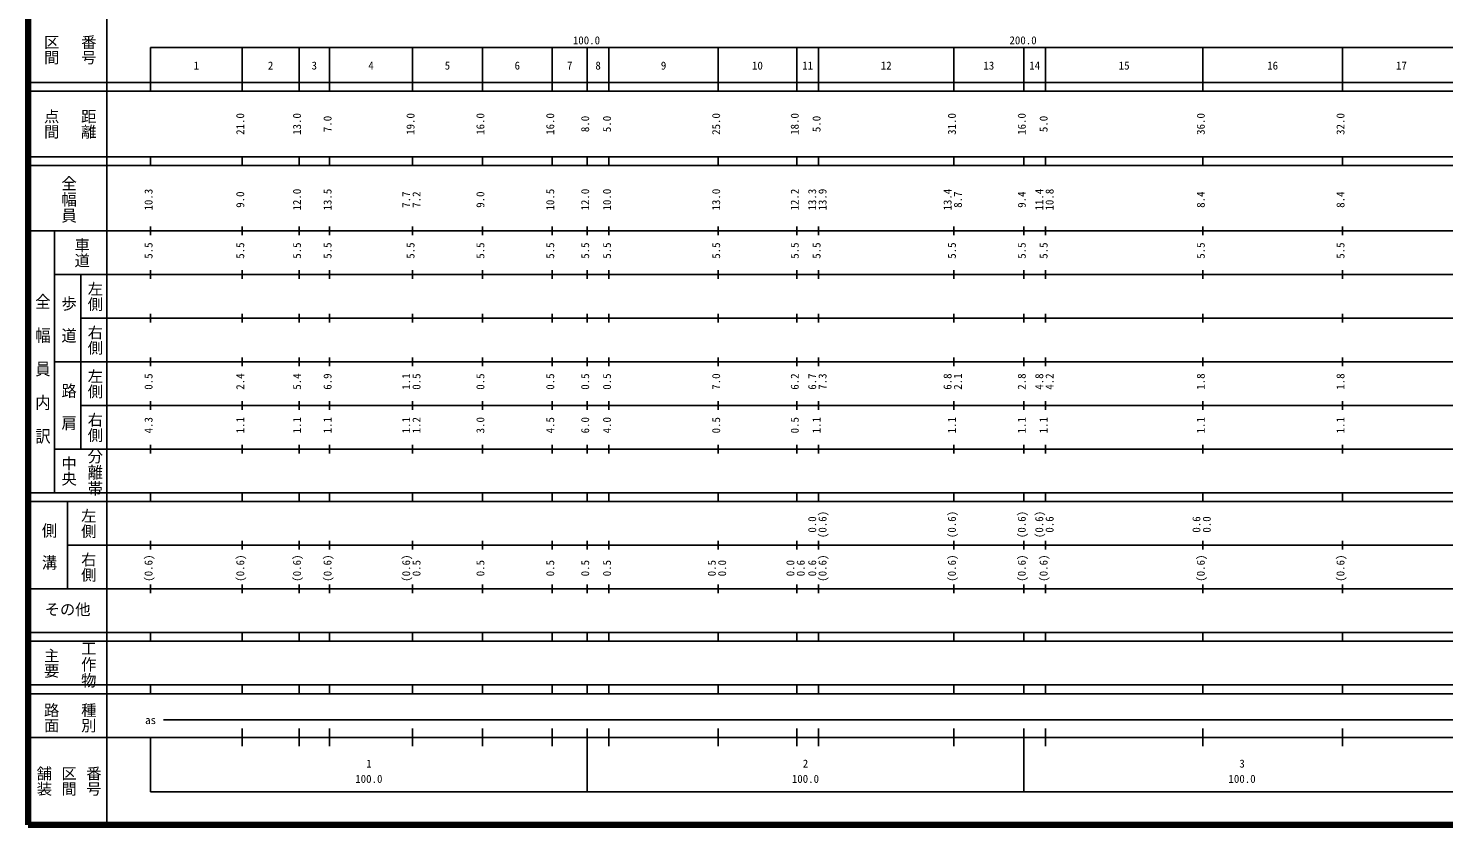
# Model space of a CAD drawing. Units: millimetres on the paper, enlarged 1000 times. Extents: x 40000 to 680000, y 20000 to 380000.
# Drawn here: x 40000 to 364179, y 20000 to 202409 of the extents above; entities that cross this region are included whole.
import ezdxf
from ezdxf.enums import TextEntityAlignment as Align

# ---------------------------------------------------------------- set-up
doc = ezdxf.new("R2010")
doc.units = ezdxf.units.MM
doc.header["$LTSCALE"] = 1000
doc.layers.add('M-TTL', color=2, linetype='Continuous', lineweight=140)
doc.layers.add('M-TTL-BAND', color=7, linetype='Continuous', lineweight=25)
doc.styles.add('@ＭＳ ゴシック', font='')
doc.styles.add('ＭＳ ゴシック', font='')
doc.styles.get('@ＭＳ ゴシック').set_extended_font_data('@MS Gothic')
doc.styles.get('ＭＳ ゴシック').set_extended_font_data('MS Gothic')

msp = doc.modelspace()

# ---------------------------------------------------------------- linework, layer by layer
at = {"layer": 'M-TTL'}
for p, q in [((40000, 380000), (40000, 20000)), ((40000, 20000), (680000, 20000))]:
    msp.add_line(p, q, dxfattribs=at)
at = {"layer": 'M-TTL-BAND'}
for p, q in [((58000, 370000), (58000, 20000)), ((68000, 198000), (579000, 198000)), ((68000, 198000), (68000, 188000)), ((89000, 188000), (89000, 198000)), ((102000, 188000), (102000, 198000)), ((109000, 188000), (109000, 198000)), ((128000, 188000), (128000, 198000)), ((144000, 188000), (144000, 198000)), ((160000, 188000), (160000, 198000)), ((168000, 188000), (168000, 198000)), ((173000, 188000), (173000, 198000)), ((198000, 188000), (198000, 198000)), ((216000, 188000), (216000, 198000)), ((221000, 188000), (221000, 198000)), ((252000, 188000), (252000, 198000)), ((268000, 188000), (268000, 198000)), ((273000, 188000), (273000, 198000)), ((309000, 188000), (309000, 198000)), ((341000, 188000), (341000, 198000)), ((40000, 190000), (579000, 190000)), ((40000, 188000), (579000, 188000)), ((40000, 173000), (579000, 173000)), ((68000, 171000), (68000, 173000)), ((89000, 171000), (89000, 173000)), ((102000, 171000), (102000, 173000)), ((109000, 171000), (109000, 173000)), ((128000, 171000), (128000, 173000)), ((144000, 171000), (144000, 173000)), ((160000, 171000), (160000, 173000)), ((168000, 171000), (168000, 173000)), ((173000, 171000), (173000, 173000)), ((198000, 171000), (198000, 173000)), ((216000, 171000), (216000, 173000)), ((221000, 171000), (221000, 173000)), ((252000, 171000), (252000, 173000)), ((268000, 171000), (268000, 173000)), ((273000, 171000), (273000, 173000)), ((309000, 171000), (309000, 173000)), ((341000, 171000), (341000, 173000)), ((40000, 171000), (579000, 171000)), ((40000, 156000), (579000, 156000)), ((46000, 96000), (46000, 156000)), ((68000, 155000), (68000, 157000)), ((89000, 155000), (89000, 157000)), ((102000, 155000), (102000, 157000)), ((109000, 155000), (109000, 157000)), ((128000, 155000), (128000, 157000)), ((144000, 155000), (144000, 157000)), ((160000, 155000), (160000, 157000)), ((168000, 155000), (168000, 157000)), ((173000, 155000), (173000, 157000)), ((198000, 155000), (198000, 157000)), ((216000, 155000), (216000, 157000)), ((221000, 155000), (221000, 157000)), ((252000, 155000), (252000, 157000)), ((268000, 155000), (268000, 157000)), ((273000, 155000), (273000, 157000)), ((309000, 155000), (309000, 157000)), ((341000, 155000), (341000, 157000)), ((46000, 146000), (579000, 146000)), ((52000, 146000), (52000, 106000)), ((68000, 145000), (68000, 147000)), ((89000, 145000), (89000, 147000)), ((102000, 145000), (102000, 147000)), ((109000, 145000), (109000, 147000)), ((128000, 145000), (128000, 147000)), ((144000, 145000), (144000, 147000)), ((160000, 145000), (160000, 147000)), ((168000, 145000), (168000, 147000)), ((173000, 145000), (173000, 147000)), ((198000, 145000), (198000, 147000)), ((216000, 145000), (216000, 147000)), ((221000, 145000), (221000, 147000)), ((252000, 145000), (252000, 147000)), ((268000, 145000), (268000, 147000)), ((273000, 145000), (273000, 147000)), ((309000, 145000), (309000, 147000)), ((341000, 145000), (341000, 147000)), ((68000, 135000), (68000, 137000)), ((89000, 135000), (89000, 137000)), ((102000, 135000), (102000, 137000)), ((109000, 135000), (109000, 137000)), ((128000, 135000), (128000, 137000)), ((144000, 135000), (144000, 137000)), ((160000, 135000), (160000, 137000)), ((168000, 135000), (168000, 137000)), ((173000, 135000), (173000, 137000)), ((198000, 135000), (198000, 137000)), ((216000, 135000), (216000, 137000)), ((221000, 135000), (221000, 137000)), ((252000, 135000), (252000, 137000)), ((268000, 135000), (268000, 137000)), ((273000, 135000), (273000, 137000)), ((309000, 135000), (309000, 137000)), ((341000, 135000), (341000, 137000)), ((52000, 136000), (579000, 136000)), ((68000, 125000), (68000, 127000)), ((89000, 125000), (89000, 127000)), ((102000, 125000), (102000, 127000)), ((109000, 125000), (109000, 127000)), ((128000, 125000), (128000, 127000)), ((144000, 125000), (144000, 127000)), ((160000, 125000), (160000, 127000)), ((168000, 125000), (168000, 127000)), ((173000, 125000), (173000, 127000)), ((198000, 125000), (198000, 127000)), ((216000, 125000), (216000, 127000)), ((221000, 125000), (221000, 127000)), ((252000, 125000), (252000, 127000)), ((268000, 125000), (268000, 127000)), ((273000, 125000), (273000, 127000)), ((309000, 125000), (309000, 127000)), ((341000, 125000), (341000, 127000)), ((46000, 126000), (579000, 126000)), ((68000, 115000), (68000, 117000)), ((89000, 115000), (89000, 117000)), ((102000, 115000), (102000, 117000)), ((109000, 115000), (109000, 117000)), ((128000, 115000), (128000, 117000)), ((144000, 115000), (144000, 117000)), ((160000, 115000), (160000, 117000)), ((168000, 115000), (168000, 117000)), ((173000, 115000), (173000, 117000)), ((198000, 115000), (198000, 117000)), ((216000, 115000), (216000, 117000)), ((221000, 115000), (221000, 117000)), ((252000, 115000), (252000, 117000)), ((268000, 115000), (268000, 117000)), ((273000, 115000), (273000, 117000)), ((309000, 115000), (309000, 117000)), ((341000, 115000), (341000, 117000)), ((52000, 116000), (579000, 116000)), ((68000, 105000), (68000, 107000)), ((89000, 105000), (89000, 107000)), ((102000, 105000), (102000, 107000)), ((109000, 105000), (109000, 107000)), ((128000, 105000), (128000, 107000)), ((144000, 105000), (144000, 107000)), ((160000, 105000), (160000, 107000)), ((168000, 105000), (168000, 107000)), ((173000, 105000), (173000, 107000)), ((198000, 105000), (198000, 107000)), ((216000, 105000), (216000, 107000)), ((221000, 105000), (221000, 107000)), ((252000, 105000), (252000, 107000)), ((268000, 105000), (268000, 107000)), ((273000, 105000), (273000, 107000)), ((309000, 105000), (309000, 107000)), ((341000, 105000), (341000, 107000)), ((46000, 106000), (579000, 106000)), ((40000, 96000), (579000, 96000)), ((68000, 94000), (68000, 96000)), ((89000, 94000), (89000, 96000)), ((102000, 94000), (102000, 96000)), ((109000, 94000), (109000, 96000)), ((128000, 94000), (128000, 96000)), ((144000, 94000), (144000, 96000)), ((160000, 94000), (160000, 96000)), ((168000, 94000), (168000, 96000)), ((173000, 94000), (173000, 96000)), ((198000, 94000), (198000, 96000)), ((216000, 94000), (216000, 96000)), ((221000, 94000), (221000, 96000)), ((252000, 94000), (252000, 96000)), ((268000, 94000), (268000, 96000)), ((273000, 94000), (273000, 96000)), ((309000, 94000), (309000, 96000)), ((341000, 94000), (341000, 96000)), ((40000, 94000), (579000, 94000)), ((49000, 94000), (49000, 74000)), ((68000, 83000), (68000, 85000)), ((89000, 83000), (89000, 85000)), ((102000, 83000), (102000, 85000)), ((109000, 83000), (109000, 85000)), ((128000, 83000), (128000, 85000)), ((144000, 83000), (144000, 85000)), ((160000, 83000), (160000, 85000)), ((168000, 83000), (168000, 85000)), ((173000, 83000), (173000, 85000)), ((198000, 83000), (198000, 85000)), ((216000, 83000), (216000, 85000)), ((221000, 83000), (221000, 85000)), ((252000, 83000), (252000, 85000)), ((268000, 83000), (268000, 85000)), ((273000, 83000), (273000, 85000)), ((309000, 83000), (309000, 85000)), ((341000, 83000), (341000, 85000)), ((49000, 84000), (579000, 84000)), ((68000, 73000), (68000, 75000)), ((89000, 73000), (89000, 75000)), ((102000, 73000), (102000, 75000)), ((109000, 73000), (109000, 75000)), ((128000, 73000), (128000, 75000)), ((144000, 73000), (144000, 75000)), ((160000, 73000), (160000, 75000)), ((168000, 73000), (168000, 75000)), ((173000, 73000), (173000, 75000)), ((198000, 73000), (198000, 75000)), ((216000, 73000), (216000, 75000)), ((221000, 73000), (221000, 75000)), ((252000, 73000), (252000, 75000)), ((268000, 73000), (268000, 75000)), ((273000, 73000), (273000, 75000)), ((309000, 73000), (309000, 75000)), ((341000, 73000), (341000, 75000)), ((40000, 74000), (579000, 74000)), ((40000, 64000), (579000, 64000)), ((40000, 62000), (579000, 62000)), ((68000, 62000), (68000, 64000)), ((89000, 62000), (89000, 64000)), ((102000, 62000), (102000, 64000)), ((109000, 62000), (109000, 64000)), ((128000, 62000), (128000, 64000)), ((144000, 62000), (144000, 64000)), ((160000, 62000), (160000, 64000)), ((168000, 62000), (168000, 64000)), ((173000, 62000), (173000, 64000)), ((198000, 62000), (198000, 64000)), ((216000, 62000), (216000, 64000)), ((221000, 62000), (221000, 64000)), ((252000, 62000), (252000, 64000)), ((268000, 62000), (268000, 64000)), ((273000, 62000), (273000, 64000)), ((309000, 62000), (309000, 64000)), ((341000, 62000), (341000, 64000)), ((40000, 52000), (579000, 52000)), ((68000, 50000), (68000, 52000)), ((89000, 50000), (89000, 52000)), ((102000, 50000), (102000, 52000)), ((109000, 50000), (109000, 52000)), ((128000, 50000), (128000, 52000)), ((144000, 50000), (144000, 52000)), ((160000, 50000), (160000, 52000)), ((168000, 50000), (168000, 52000)), ((173000, 50000), (173000, 52000)), ((198000, 50000), (198000, 52000)), ((216000, 50000), (216000, 52000)), ((221000, 50000), (221000, 52000)), ((252000, 50000), (252000, 52000)), ((268000, 50000), (268000, 52000)), ((273000, 50000), (273000, 52000)), ((309000, 50000), (309000, 52000)), ((341000, 50000), (341000, 52000)), ((40000, 50000), (579000, 50000)), ((71000, 44000), (565000, 44000)), ((40000, 40000), (579000, 40000)), ((68000, 40000), (68000, 27500)), ((89000, 38000), (89000, 42000)), ((102000, 38000), (102000, 42000)), ((109000, 38000), (109000, 42000)), ((128000, 38000), (128000, 42000)), ((144000, 38000), (144000, 42000)), ((160000, 38000), (160000, 42000)), ((168000, 27500), (168000, 42000)), ((173000, 38000), (173000, 42000)), ((198000, 38000), (198000, 42000)), ((216000, 38000), (216000, 42000)), ((221000, 38000), (221000, 42000)), ((252000, 38000), (252000, 42000)), ((268000, 27500), (268000, 42000)), ((273000, 38000), (273000, 42000)), ((309000, 38000), (309000, 42000)), ((341000, 38000), (341000, 42000)), ((68000, 27500), (579000, 27500))]:
    msp.add_line(p, q, dxfattribs=at)

# ---------------------------------------------------------------- texts
for s, height, rotation, style, p in [('区間', 2566, 270, '@ＭＳ ゴシック', (43250, 201000)), ('番号', 2566, 270, '@ＭＳ ゴシック', (51750, 201000)), ('点間', 2566, 270, '@ＭＳ ゴシック', (43250, 184000)), ('距離', 2566, 270, '@ＭＳ ゴシック', (51750, 184000)), ('21.0', 1833, 90, 'ＭＳ ゴシック', (90000, 178000)), ('13.0', 1833, 90, 'ＭＳ ゴシック', (103000, 178000)), ('7.0', 1833, 90, 'ＭＳ ゴシック', (110000, 178625)), ('19.0', 1833, 90, 'ＭＳ ゴシック', (129000, 178000)), ('16.0', 1833, 90, 'ＭＳ ゴシック', (145000, 178000)), ('16.0', 1833, 90, 'ＭＳ ゴシック', (161000, 178000)), ('8.0', 1833, 90, 'ＭＳ ゴシック', (169000, 178625)), ('5.0', 1833, 90, 'ＭＳ ゴシック', (174000, 178625)), ('25.0', 1833, 90, 'ＭＳ ゴシック', (199000, 178000)), ('18.0', 1833, 90, 'ＭＳ ゴシック', (217000, 178000)), ('5.0', 1833, 90, 'ＭＳ ゴシック', (222000, 178625)), ('31.0', 1833, 90, 'ＭＳ ゴシック', (253000, 178000)), ('16.0', 1833, 90, 'ＭＳ ゴシック', (269000, 178000)), ('5.0', 1833, 90, 'ＭＳ ゴシック', (274000, 178625)), ('36.0', 1833, 90, 'ＭＳ ゴシック', (310000, 178000)), ('32.0', 1833, 90, 'ＭＳ ゴシック', (342000, 178000)), ('10.3', 1833, 90, 'ＭＳ ゴシック', (69000, 160674)), ('12.0', 1833, 90, 'ＭＳ ゴシック', (103000, 160674)), ('13.5', 1833, 90, 'ＭＳ ゴシック', (110000, 160674)), ('10.5', 1833, 90, 'ＭＳ ゴシック', (161000, 160674)), ('12.0', 1833, 90, 'ＭＳ ゴシック', (169000, 160674)), ('10.0', 1833, 90, 'ＭＳ ゴシック', (174000, 160674)), ('13.0', 1833, 90, 'ＭＳ ゴシック', (199000, 160674)), ('12.2', 1833, 90, 'ＭＳ ゴシック', (217000, 160674)), ('13.3', 1833, 90, 'ＭＳ ゴシック', (221000, 160674)), ('13.9', 1833, 90, 'ＭＳ ゴシック', (223370, 160674)), ('13.4', 1833, 90, 'ＭＳ ゴシック', (252000, 160674)), ('11.4', 1833, 90, 'ＭＳ ゴシック', (273000, 160674)), ('10.8', 1833, 90, 'ＭＳ ゴシック', (275370, 160674)), ('9.0', 1833, 90, 'ＭＳ ゴシック', (90000, 161299)), ('7.7', 1833, 90, 'ＭＳ ゴシック', (128000, 161299)), ('7.2', 1833, 90, 'ＭＳ ゴシック', (130370, 161299)), ('9.0', 1833, 90, 'ＭＳ ゴシック', (145000, 161299)), ('8.7', 1833, 90, 'ＭＳ ゴシック', (254370, 161299)), ('9.4', 1833, 90, 'ＭＳ ゴシック', (269000, 161299)), ('8.4', 1833, 90, 'ＭＳ ゴシック', (310000, 161299)), ('8.4', 1833, 90, 'ＭＳ ゴシック', (342000, 161299)), ('車道', 2566, 270, '@ＭＳ ゴシック', (50250, 154500)), ('5.5', 1833, 90, 'ＭＳ ゴシック', (69000, 149625)), ('5.5', 1833, 90, 'ＭＳ ゴシック', (90000, 149625)), ('5.5', 1833, 90, 'ＭＳ ゴシック', (103000, 149625)), ('5.5', 1833, 90, 'ＭＳ ゴシック', (110000, 149625)), ('5.5', 1833, 90, 'ＭＳ ゴシック', (129000, 149625)), ('5.5', 1833, 90, 'ＭＳ ゴシック', (145000, 149625)), ('5.5', 1833, 90, 'ＭＳ ゴシック', (161000, 149625)), ('5.5', 1833, 90, 'ＭＳ ゴシック', (169000, 149625)), ('5.5', 1833, 90, 'ＭＳ ゴシック', (174000, 149625)), ('5.5', 1833, 90, 'ＭＳ ゴシック', (199000, 149625)), ('5.5', 1833, 90, 'ＭＳ ゴシック', (217000, 149625)), ('5.5', 1833, 90, 'ＭＳ ゴシック', (222000, 149625)), ('5.5', 1833, 90, 'ＭＳ ゴシック', (253000, 149625)), ('5.5', 1833, 90, 'ＭＳ ゴシック', (269000, 149625)), ('5.5', 1833, 90, 'ＭＳ ゴシック', (274000, 149625)), ('5.5', 1833, 90, 'ＭＳ ゴシック', (310000, 149625)), ('5.5', 1833, 90, 'ＭＳ ゴシック', (342000, 149625)), ('左側', 2566, 270, '@ＭＳ ゴシック', (53250, 144500)), ('右側', 2566, 270, '@ＭＳ ゴシック', (53250, 134500)), ('左側', 2566, 270, '@ＭＳ ゴシック', (53250, 124500)), ('0.5', 1833, 90, 'ＭＳ ゴシック', (69000, 119625)), ('2.4', 1833, 90, 'ＭＳ ゴシック', (90000, 119625)), ('5.4', 1833, 90, 'ＭＳ ゴシック', (103000, 119625)), ('6.9', 1833, 90, 'ＭＳ ゴシック', (110000, 119625)), ('1.1', 1833, 90, 'ＭＳ ゴシック', (128000, 119625)), ('0.5', 1833, 90, 'ＭＳ ゴシック', (130370, 119625)), ('0.5', 1833, 90, 'ＭＳ ゴシック', (145000, 119625)), ('0.5', 1833, 90, 'ＭＳ ゴシック', (161000, 119625)), ('0.5', 1833, 90, 'ＭＳ ゴシック', (169000, 119625)), ('0.5', 1833, 90, 'ＭＳ ゴシック', (174000, 119625)), ('7.0', 1833, 90, 'ＭＳ ゴシック', (199000, 119625)), ('6.2', 1833, 90, 'ＭＳ ゴシック', (217000, 119625)), ('6.7', 1833, 90, 'ＭＳ ゴシック', (221000, 119625)), ('7.3', 1833, 90, 'ＭＳ ゴシック', (223370, 119625)), ('6.8', 1833, 90, 'ＭＳ ゴシック', (252000, 119625)), ('2.1', 1833, 90, 'ＭＳ ゴシック', (254370, 119625)), ('2.8', 1833, 90, 'ＭＳ ゴシック', (269000, 119625)), ('4.8', 1833, 90, 'ＭＳ ゴシック', (273000, 119625)), ('4.2', 1833, 90, 'ＭＳ ゴシック', (275370, 119625)), ('1.8', 1833, 90, 'ＭＳ ゴシック', (310000, 119625)), ('1.8', 1833, 90, 'ＭＳ ゴシック', (342000, 119625)), ('右側', 2566, 270, '@ＭＳ ゴシック', (53250, 114500)), ('4.3', 1833, 90, 'ＭＳ ゴシック', (69000, 109625)), ('1.1', 1833, 90, 'ＭＳ ゴシック', (90000, 109625)), ('1.1', 1833, 90, 'ＭＳ ゴシック', (103000, 109625)), ('1.1', 1833, 90, 'ＭＳ ゴシック', (110000, 109625)), ('1.1', 1833, 90, 'ＭＳ ゴシック', (128000, 109625)), ('1.2', 1833, 90, 'ＭＳ ゴシック', (130370, 109625)), ('3.0', 1833, 90, 'ＭＳ ゴシック', (145000, 109625)), ('4.5', 1833, 90, 'ＭＳ ゴシック', (161000, 109625)), ('6.0', 1833, 90, 'ＭＳ ゴシック', (169000, 109625)), ('4.0', 1833, 90, 'ＭＳ ゴシック', (174000, 109625)), ('0.5', 1833, 90, 'ＭＳ ゴシック', (199000, 109625)), ('0.5', 1833, 90, 'ＭＳ ゴシック', (217000, 109625)), ('1.1', 1833, 90, 'ＭＳ ゴシック', (222000, 109625)), ('1.1', 1833, 90, 'ＭＳ ゴシック', (253000, 109625)), ('1.1', 1833, 90, 'ＭＳ ゴシック', (269000, 109625)), ('1.1', 1833, 90, 'ＭＳ ゴシック', (274000, 109625)), ('1.1', 1833, 90, 'ＭＳ ゴシック', (310000, 109625)), ('1.1', 1833, 90, 'ＭＳ ゴシック', (342000, 109625)), ('中央', 2566, 270, '@ＭＳ ゴシック', (47250, 104500)), ('左側', 2566, 270, '@ＭＳ ゴシック', (51750, 92500)), ('(0.6)', 1833, 90, 'ＭＳ ゴシック', (223370, 85639)), ('(0.6)', 1833, 90, 'ＭＳ ゴシック', (253000, 85639)), ('(0.6)', 1833, 90, 'ＭＳ ゴシック', (269000, 85639)), ('(0.6)', 1833, 90, 'ＭＳ ゴシック', (273000, 85639)), ('0.0', 1833, 90, 'ＭＳ ゴシック', (221000, 86889)), ('0.6', 1833, 90, 'ＭＳ ゴシック', (275370, 86889)), ('0.6', 1833, 90, 'ＭＳ ゴシック', (309000, 86889)), ('0.0', 1833, 90, 'ＭＳ ゴシック', (311370, 86889)), ('右側', 2566, 270, '@ＭＳ ゴシック', (51750, 82500)), ('(0.6)', 1833, 90, 'ＭＳ ゴシック', (69000, 75639)), ('(0.6)', 1833, 90, 'ＭＳ ゴシック', (90000, 75639)), ('(0.6)', 1833, 90, 'ＭＳ ゴシック', (103000, 75639)), ('(0.6)', 1833, 90, 'ＭＳ ゴシック', (110000, 75639)), ('(0.6)', 1833, 90, 'ＭＳ ゴシック', (128000, 75639)), ('(0.6)', 1833, 90, 'ＭＳ ゴシック', (223370, 75639)), ('(0.6)', 1833, 90, 'ＭＳ ゴシック', (253000, 75639)), ('(0.6)', 1833, 90, 'ＭＳ ゴシック', (269000, 75639)), ('(0.6)', 1833, 90, 'ＭＳ ゴシック', (274000, 75639)), ('(0.6)', 1833, 90, 'ＭＳ ゴシック', (310000, 75639)), ('(0.6)', 1833, 90, 'ＭＳ ゴシック', (342000, 75639)), ('0.5', 1833, 90, 'ＭＳ ゴシック', (130370, 76889)), ('0.5', 1833, 90, 'ＭＳ ゴシック', (145000, 76889)), ('0.5', 1833, 90, 'ＭＳ ゴシック', (161000, 76889)), ('0.5', 1833, 90, 'ＭＳ ゴシック', (169000, 76889)), ('0.5', 1833, 90, 'ＭＳ ゴシック', (174000, 76889)), ('0.5', 1833, 90, 'ＭＳ ゴシック', (198000, 76889)), ('0.0', 1833, 90, 'ＭＳ ゴシック', (200370, 76889)), ('0.0', 1833, 90, 'ＭＳ ゴシック', (216000, 76889)), ('0.6', 1833, 90, 'ＭＳ ゴシック', (218370, 76889)), ('0.6', 1833, 90, 'ＭＳ ゴシック', (221000, 76889)), ('主要', 2566, 270, '@ＭＳ ゴシック', (43250, 60500)), ('路面', 2566, 270, '@ＭＳ ゴシック', (43250, 48000)), ('種別', 2566, 270, '@ＭＳ ゴシック', (51750, 48000)), ('舗装', 2566, 270, '@ＭＳ ゴシック', (41583, 33500)), ('区間', 2566, 270, '@ＭＳ ゴシック', (47250, 33500)), ('番号', 2566, 270, '@ＭＳ ゴシック', (52917, 33500))]:
    msp.add_text(s, height=height, rotation=rotation, dxfattribs=dict(at, style=style)).set_placement(p, align=Align.BOTTOM_LEFT)
at = {"layer": 'M-TTL-BAND', "style": 'ＭＳ ゴシック'}
for s, height, p in [('100.0', 1833, (164719, 198195)), ('200.0', 1833, (264719, 198195)), ('1', 1833, (77875, 192405)), ('2', 1833, (94875, 192405)), ('3', 1833, (104875, 192405)), ('4', 1833, (117875, 192405)), ('5', 1833, (135375, 192405)), ('6', 1833, (151375, 192405)), ('7', 1833, (163375, 192405)), ('8', 1833, (169875, 192405)), ('9', 1833, (184875, 192405)), ('10', 1833, (205750, 192405)), ('11', 1833, (217250, 192405)), ('12', 1833, (235250, 192405)), ('13', 1833, (258750, 192405)), ('14', 1833, (269250, 192405)), ('15', 1833, (289750, 192405)), ('16', 1833, (323750, 192405)), ('17', 1833, (353250, 192405)), ('その他', 2566, (43750, 67250)), ('as', 1833, (66750, 42500)), ('1', 1833, (117375, 32523)), ('2', 1833, (217375, 32523)), ('3', 1833, (317375, 32523)), ('100.0', 1833, (114875, 29033)), ('100.0', 1833, (214875, 29033)), ('100.0', 1833, (314875, 29033))]:
    msp.add_text(s, height=height, dxfattribs=at).set_placement(p, align=Align.BOTTOM_LEFT)
at = {"layer": 'M-TTL-BAND', "style": '@ＭＳ ゴシック'}
for s, width, p in [('全幅員', 1.05, (47250, 168750)), ('全\u3000幅\u3000員\u3000内\u3000訳', 1.1, (41250, 141750)), ('歩\u3000道', 1.05, (47250, 141250)), ('路\u3000肩', 1.05, (47250, 121250)), ('分離帯', 1.05, (53250, 106250)), ('側\u3000溝', 1.05, (42750, 89250)), ('工作物', 1.05, (51750, 62250))]:
    msp.add_text(s, height=2566, rotation=270, dxfattribs=dict(at, width=width)).set_placement(p, align=Align.BOTTOM_LEFT)

doc.saveas('drawing.dxf')
